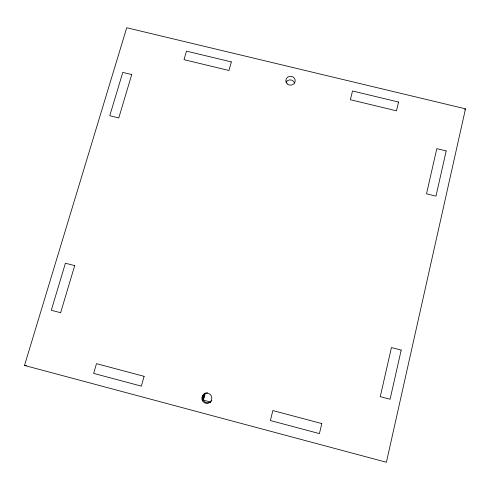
<?xml version="1.0" encoding="UTF-8"?>
<svg xmlns="http://www.w3.org/2000/svg" width="490" height="490" viewBox="0 0 490 490"><rect width="100%" height="100%" fill="white"/><g stroke="black" fill="none" stroke-linecap="round" stroke-linejoin="round"><path stroke-width="0.73" d="M286.509 82.424L286.632 81.015M465.5 108.835L386.402 462.254L24.5 365.448L126.726 27.746L465.5 108.835L464.636 109.913M202.664 397.237L203.405 394.45M202.572 400.146L204.33 393.482M203.154 399.773L204.894 393.176M205.396 392.9L203.479 400.171L202.958 400.508M24.5 365.448L26.405 365.418M203.301 400.128L210.682 402.094M286.129 82.106A4.631 4.41 1.3 0 1 294.619 83.055M211.894 400.293A5.047 4.931 -78.7 0 1 204.122 401.402A5.047 4.931 -78.7 0 1 205.157 393.458M206.345 392.949A5.047 4.931 -78.7 0 1 207.625 392.766M401.188 350.087L390.077 399.252L380.246 396.673L391.443 347.563L401.188 350.087M446.182 150.938L435.971 196.129L426.514 193.801L436.804 148.66L446.182 150.938M321.808 423.568L319.413 433.607L270.376 420.53L272.863 410.559L321.808 423.568M398.554 102.049L396.459 110.814L350.356 99.715L352.531 90.999L398.554 102.049M144.103 376.326L141.383 386.132L93.663 373.405L96.469 363.66L144.103 376.326M231.347 61.905L228.965 70.493L184.02 59.67L186.476 51.138L231.347 61.905M74.694 265.611L60.631 312.724L51.285 310.268L65.427 263.216L74.694 265.611M131.724 74.566L118.776 117.955L109.76 115.732L122.788 72.398L131.724 74.566M287.263 83.913A4.692 4.459 1.3 0 0 295.072 81.799A4.692 4.459 1.3 0 0 289.229 76.422A4.692 4.459 1.3 0 0 287.263 83.913M210.4 401.886A5.114 4.998 -78.6 0 0 208.164 393.354A5.114 4.998 -78.6 0 0 202.027 399.662A5.114 4.998 -78.6 0 0 210.4 401.886"/></g></svg>
